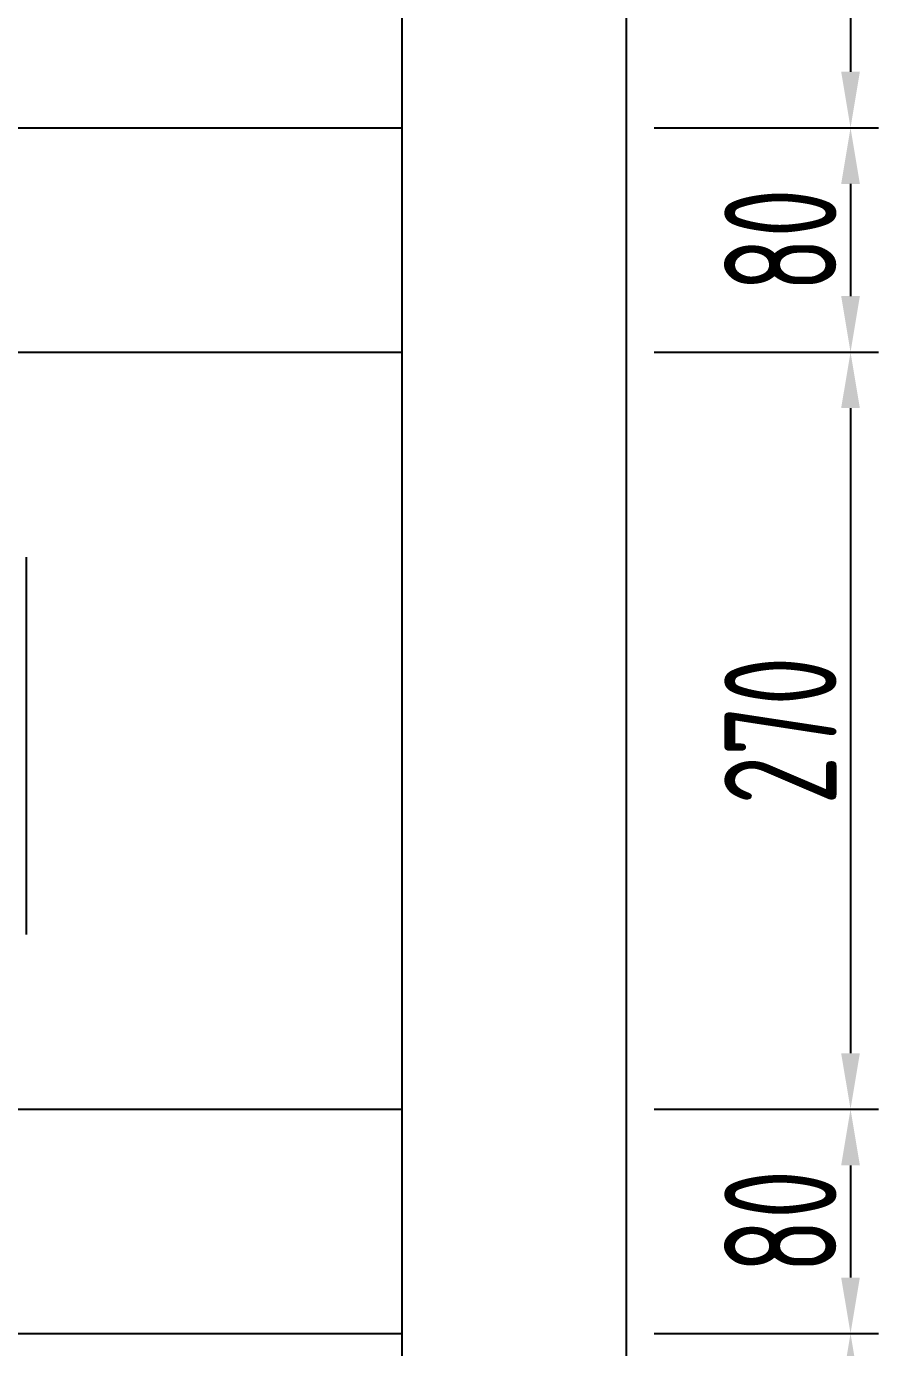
# Model space of a CAD drawing. Header units: millimetres. Extents: x 30557 to 235556, y -116603 to -73383.
# Drawn here: x 131884.7 to 132188.5, y -74506.5 to -74035.3 of the extents above; entities that cross this region are included whole.
import ezdxf

# ---------------------------------------------------------------- set-up
doc = ezdxf.new("R2010")
doc.units = ezdxf.units.MM
doc.layers.add('_Drawing', color=7, linetype='Continuous', lineweight=25)
doc.styles.add('supcon', font='sceie.shx', dxfattribs={"width": 0.75, "height": 40, "bigfont": 'sceic.shx'})
doc.dimstyles.new('supcon', dxfattribs={"dimtxt": 20, "dimasz": 20, "dimexe": 10, "dimexo": 10, "dimgap": 5, "dimtad": 1, "dimtoh": 1, "dimdec": 0, "dimzin": 0, "dimdsep": 46, "dimtxsty": 'supcon', "dimcen": 0.09, "dimclrd": 2, "dimclre": 2, "dimclrt": 2, "dimadec": 0, "dimazin": 0, "dimtfac": 1, "dimtdec": 0, "dimtofl": 0, "dimtmove": 0, "dimatfit": 3, "dimfxl": 1, "dimtolj": 1, "dimtzin": 0, "dimarcsym": 0})

# ---------------------------------------------------------------- blocks, each defined once
blk = doc.blocks.new('*D494')
at = {"color": 2, "lineweight": -2}
for p, q in [((132108.55, -73801.46), (132188.54, -73801.46)), ((132178.54, -73821.46), (132178.54, -74051.52)), ((132108.55, -74071.52), (132188.54, -74071.52))]:
    blk.add_line(p, q, dxfattribs=at)
at = {"color": 2}
for points in [[(132181.87, -73821.46), (132175.2, -73821.46), (132178.54, -73801.46)], [(132175.2, -74051.52), (132181.87, -74051.52), (132178.54, -74071.52)]]:
    blk.add_solid(points, dxfattribs=at)
at = {"layer": 'DEFPOINTS', "color": 0}
for p in [(132098.55, -73801.46), (132098.55, -74071.52), (132178.54, -74071.52)]:
    blk.add_point(p, dxfattribs=at)
at = {"color": 2, "insert": (132153.54, -73936.49), "char_height": 40, "attachment_point": 5, "rotation": 90, "style": 'supcon'}
blk.add_mtext('\\A1;270', dxfattribs=at)
blk = doc.blocks.new('*D495')
at = {"color": 2, "linetype": 'Continuous', "lineweight": -2}
for p, q in [((132108.54, -74071.52), (132188.54, -74071.52)), ((132178.54, -74091.52), (132178.54, -74131.52)), ((132118.54, -74151.52), (132188.54, -74151.52))]:
    blk.add_line(p, q, dxfattribs=at)
at = {"color": 2}
for points in [[(132181.87, -74091.52), (132175.2, -74091.52), (132178.54, -74071.52)], [(132175.2, -74131.52), (132181.87, -74131.52), (132178.54, -74151.52)]]:
    blk.add_solid(points, dxfattribs=at)
at = {"layer": 'DEFPOINTS', "color": 0}
for p in [(132098.54, -74071.52), (132108.54, -74151.52), (132178.54, -74151.52)]:
    blk.add_point(p, dxfattribs=at)
at = {"color": 2, "insert": (132153.54, -74111.52), "char_height": 40, "attachment_point": 5, "rotation": 90, "style": 'supcon'}
blk.add_mtext('\\A1;80', dxfattribs=at)
blk = doc.blocks.new('*D496')
at = {"color": 2, "lineweight": -2}
for p, q in [((132108.55, -74151.46), (132188.54, -74151.46)), ((132178.54, -74171.46), (132178.54, -74401.52)), ((132108.55, -74421.52), (132188.54, -74421.52))]:
    blk.add_line(p, q, dxfattribs=at)
at = {"color": 2}
for points in [[(132181.87, -74171.46), (132175.2, -74171.46), (132178.54, -74151.46)], [(132175.2, -74401.52), (132181.87, -74401.52), (132178.54, -74421.52)]]:
    blk.add_solid(points, dxfattribs=at)
at = {"layer": 'DEFPOINTS', "color": 0}
for p in [(132098.55, -74151.46), (132098.55, -74421.52), (132178.54, -74421.52)]:
    blk.add_point(p, dxfattribs=at)
at = {"color": 2, "insert": (132153.54, -74286.49), "char_height": 40, "attachment_point": 5, "rotation": 90, "style": 'supcon'}
blk.add_mtext('\\A1;270', dxfattribs=at)
blk = doc.blocks.new('*D497')
at = {"color": 2, "linetype": 'Continuous', "lineweight": -2}
for p, q in [((132108.54, -74421.52), (132188.54, -74421.52)), ((132178.54, -74441.52), (132178.54, -74481.52)), ((132118.54, -74501.52), (132188.54, -74501.52))]:
    blk.add_line(p, q, dxfattribs=at)
at = {"color": 2}
for points in [[(132181.87, -74441.52), (132175.2, -74441.52), (132178.54, -74421.52)], [(132175.2, -74481.52), (132181.87, -74481.52), (132178.54, -74501.52)]]:
    blk.add_solid(points, dxfattribs=at)
at = {"layer": 'DEFPOINTS', "color": 0}
for p in [(132098.54, -74421.52), (132108.54, -74501.52), (132178.54, -74501.52)]:
    blk.add_point(p, dxfattribs=at)
at = {"color": 2, "insert": (132153.54, -74461.52), "char_height": 40, "attachment_point": 5, "rotation": 90, "style": 'supcon'}
blk.add_mtext('\\A1;80', dxfattribs=at)
blk = doc.blocks.new('1756-A10-Z')
at = {"color": 7, "linetype": 'Continuous'}
blk.add_line((399.5, -131.13), (399.5, 3.42), dxfattribs=at)
blk = doc.blocks.new('*D498')
at = {"color": 2, "linetype": 'Continuous', "lineweight": -2}
for p, q in [((132108.54, -74501.52), (132188.54, -74501.52)), ((132178.54, -74521.52), (132178.54, -74661.52)), ((132108.54, -74681.52), (132188.54, -74681.52))]:
    blk.add_line(p, q, dxfattribs=at)
at = {"color": 2}
for points in [[(132181.87, -74521.52), (132175.2, -74521.52), (132178.54, -74501.52)], [(132175.2, -74661.52), (132181.87, -74661.52), (132178.54, -74681.52)]]:
    blk.add_solid(points, dxfattribs=at)
at = {"layer": 'DEFPOINTS', "color": 0}
for p in [(132098.54, -74501.52), (132098.54, -74681.52), (132178.54, -74681.52)]:
    blk.add_point(p, dxfattribs=at)
at = {"color": 2, "insert": (132153.54, -74591.52), "char_height": 40, "attachment_point": 5, "rotation": 90, "style": 'supcon'}
blk.add_mtext('\\A1;180', dxfattribs=at)

msp = doc.modelspace()

# ---------------------------------------------------------------- linework, layer by layer
for p, q in [((131278.54, -74071.46), (132018.55, -74071.46)), ((131278.54, -74151.46), (132018.55, -74151.46)), ((131278.54, -74421.46), (132018.55, -74421.46)), ((131278.54, -74501.46), (132018.55, -74501.46))]:
    msp.add_line(p, q)
at = {"layer": '_Drawing', "color": 1}
msp.add_line((132098.55, -73721.46), (132098.54, -75621.51), dxfattribs=at)
at = {"layer": '_Drawing', "lineweight": -3}
msp.add_line((132018.55, -73801.45), (132018.54, -75411.73), dxfattribs=at)

# ---------------------------------------------------------------- block references
msp.add_blockref('1756-A10-Z', (131485.2, -74228.02))

# ---------------------------------------------------------------- dimensions: what is measured, and where the dimension line sits
for base, p1, p2, picture, middle in [((132178.54, -74071.52), (132098.55, -73801.46), (132098.55, -74071.52), '*D494', (132153.54, -73936.49)), ((132178.54, -74421.52), (132098.55, -74151.46), (132098.55, -74421.52), '*D496', (132153.54, -74286.49))]:
    dim = msp.add_linear_dim(base=base, p1=p1, p2=p2, angle=90, dimstyle='supcon')
    dim.commit()
    dim.dimension.update_dxf_attribs({"geometry": picture, "text_midpoint": middle})
at = {"linetype": 'Continuous'}
for base, p1, p2, picture, middle in [((132178.54, -74151.52), (132098.54, -74071.52), (132108.54, -74151.52), '*D495', (132153.54, -74111.52)), ((132178.54, -74501.52), (132098.54, -74421.52), (132108.54, -74501.52), '*D497', (132153.54, -74461.52)), ((132178.54, -74681.52), (132098.54, -74501.52), (132098.54, -74681.52), '*D498', (132153.54, -74591.52))]:
    dim = msp.add_linear_dim(base=base, p1=p1, p2=p2, angle=90, dimstyle='supcon', dxfattribs=at)
    dim.commit()
    dim.dimension.update_dxf_attribs({"geometry": picture, "text_midpoint": middle})

doc.saveas('drawing.dxf')
